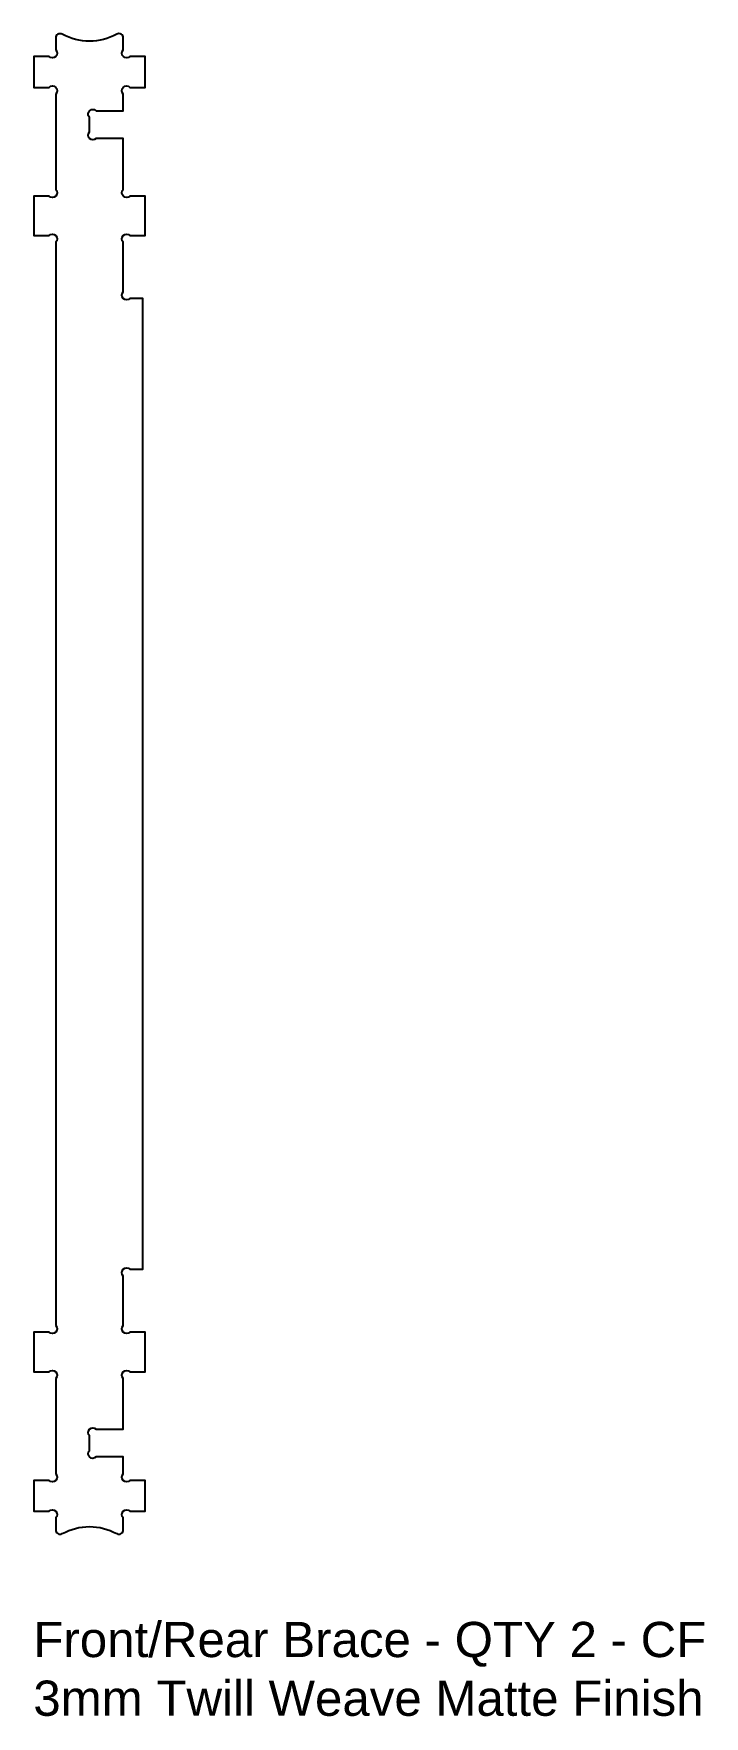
# Model space of a CAD drawing. Header units: inches. Extents: x 11 to 87, y -169 to 22.
import ezdxf

# ---------------------------------------------------------------- set-up
doc = ezdxf.new("R2010")
doc.units = ezdxf.units.IN
doc.header["$MEASUREMENT"] = 0
doc.layers.add('Dual Mount Nano Final 3.15 2.5mm thick', color=104, linetype='Continuous')
doc.layers.add('Front Rear Brace 12.07 Final 3.15', color=110, linetype='Continuous')
doc.styles.get("Standard").update_dxf_attribs({"font": 'arial.ttf'})

msp = doc.modelspace()

# ---------------------------------------------------------------- linework, layer by layer
at = {"layer": 'Front Rear Brace 12.07 Final 3.15'}
msp.add_lwpolyline([(22.23, -0.63), (23.97, -0.63), (23.97, 3.87), (22.23, 3.87, -1), (21.47, 4.62), (21.47, 7.83), (21.47, 9.01), (21.47, 10.39), (18.39, 10.39, -0.997968), (17.63, 11.15), (17.63, 11.47), (17.63, 12.47), (17.63, 12.78, -1), (18.39, 13.54), (20.02, 13.54), (21.47, 13.54), (21.47, 14.51), (21.47, 15.45, -1), (22.23, 16.21), (23.97, 16.21), (23.97, 19.71), (22.23, 19.71, -1), (21.47, 20.46), (21.47, 20.57), (21.47, 21.81, 0.570967), (20.73, 22.25, -0.257663), (14.54, 22.24, 0.570941), (13.8, 21.81), (13.8, 20.46, -1), (13.04, 19.71), (11.3, 19.71), (11.3, 16.21), (13.04, 16.21, -1), (13.8, 15.45), (13.8, 4.62, -1), (13.04, 3.87), (11.3, 3.87), (11.3, -0.63), (13.04, -0.63, -1), (13.8, -1.39), (13.8, -7.04), (13.8, -46.27), (13.8, -56.07), (13.8, -58.45), (13.8, -67.34), (13.8, -69.72), (13.8, -79.53), (13.8, -118.76), (13.8, -124.4, -1), (13.04, -125.16), (11.3, -125.16), (11.3, -129.66), (13.04, -129.66, -1), (13.8, -130.42), (13.8, -141.24, -1), (13.04, -142), (11.3, -142), (11.3, -145.5), (13.04, -145.5, -1), (13.8, -146.26), (13.8, -147.6, 0.570941), (14.54, -148.04, -0.257663), (20.73, -148.04, 0.570967), (21.47, -147.6), (21.47, -146.36), (21.47, -146.26, -1), (22.23, -145.5), (23.97, -145.5), (23.97, -142), (22.23, -142, -1), (21.47, -141.24), (21.47, -140.3), (21.47, -139.33), (20.02, -139.33), (18.39, -139.33, -1), (17.63, -138.58), (17.63, -138.26), (17.63, -137.26), (17.63, -136.94, -0.997968), (18.39, -136.18), (21.47, -136.18), (21.47, -134.8), (21.47, -133.63), (21.47, -130.42, -1), (22.23, -129.66), (23.97, -129.66), (23.97, -125.16), (22.23, -125.16, -1), (21.47, -124.4), (21.47, -121.68), (21.47, -118.78, -1), (22.23, -118.02), (23.67, -118.02), (23.67, -112.5), (23.67, -80.28), (23.67, -70.29), (23.67, -67.34), (23.67, -58.45), (23.67, -55.5), (23.67, -45.51), (23.67, -13.29), (23.67, -7.77), (22.23, -7.77, -1), (21.47, -7.01), (21.47, -4.12), (21.47, -1.39, -1)], format="xyb", close=True, dxfattribs=at)

# ---------------------------------------------------------------- texts
at = {"layer": 'Dual Mount Nano Final 3.15 2.5mm thick', "insert": (11.26, -158.06), "char_height": 4, "attachment_point": 1}
msp.add_mtext_dynamic_manual_height_columns('Front/Rear Brace - QTY 2 - CF 3mm Twill Weave Matte Finish', width=83.4908, gutter_width=1, heights=[17.6], dxfattribs=at)

doc.saveas('drawing.dxf')
